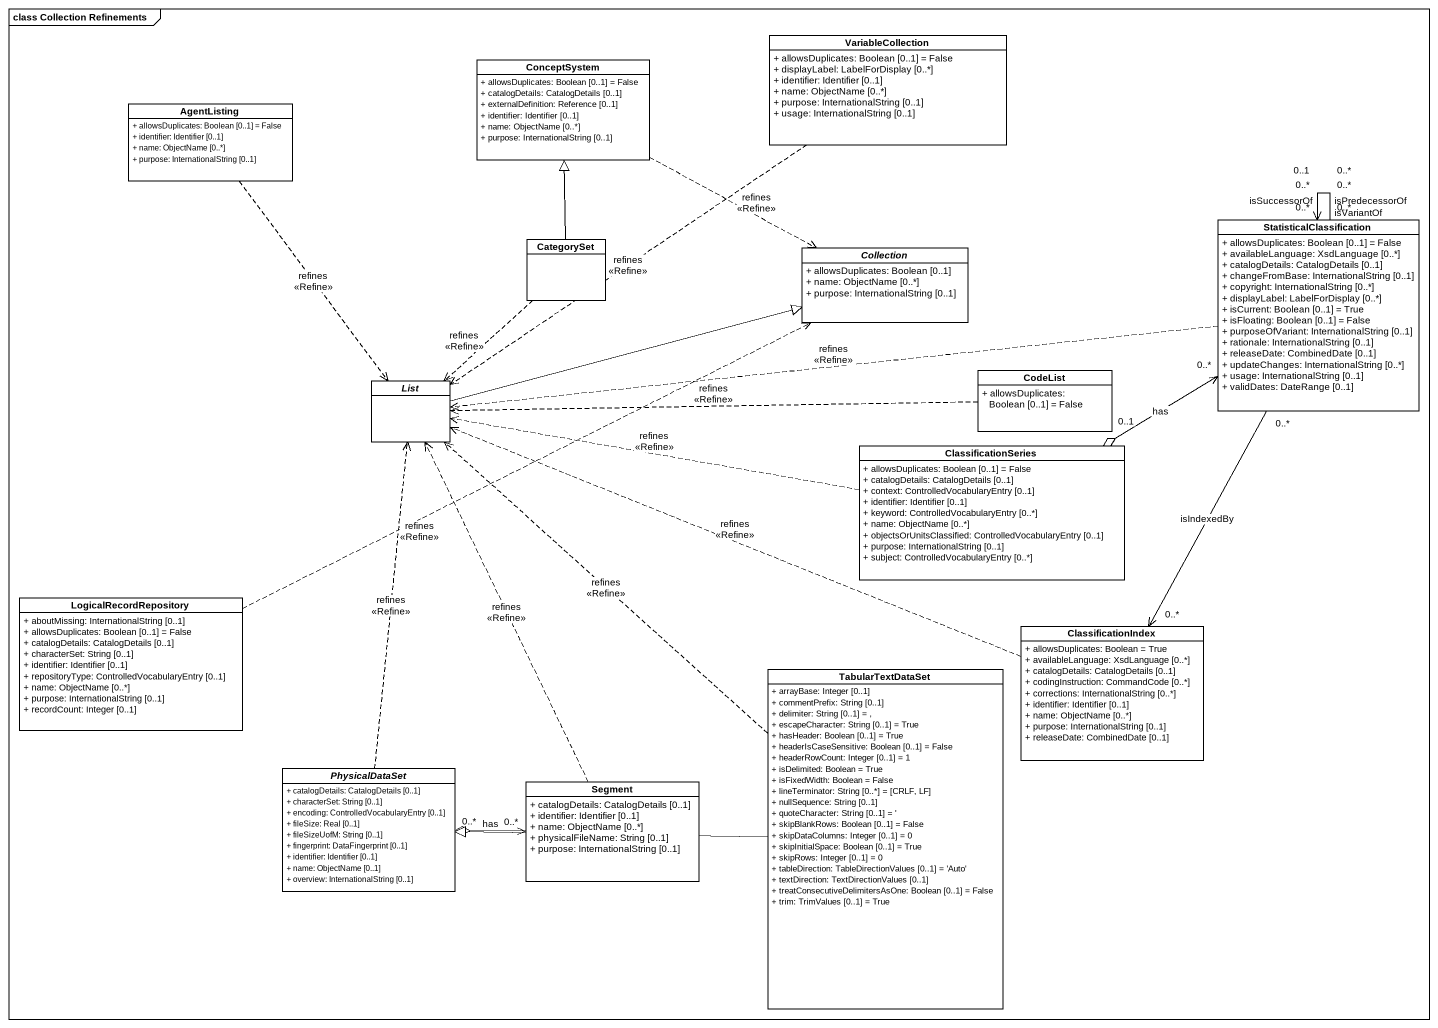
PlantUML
@startuml
mainframe class Collection Refinements
hide circle
hide empty members
skinparam classAttributeIconSize 0
class ConceptSystem {
  + allowsDuplicates: Boolean [0..1] = False
  + catalogDetails: CatalogDetails [0..1]
  + externalDefinition: Reference [0..1]
  + identifier: Identifier [0..1]
  + name: ObjectName [0..*]
  + purpose: InternationalString [0..1]
}
class VariableCollection {
  + allowsDuplicates: Boolean [0..1] = False
  + displayLabel: LabelForDisplay [0..*]
  + identifier: Identifier [0..1]
  + name: ObjectName [0..*]
  + purpose: InternationalString [0..1]
  + usage: InternationalString [0..1]
}
class AgentListing {
  + allowsDuplicates: Boolean [0..1] = False
  + identifier: Identifier [0..1]
  + name: ObjectName [0..*]
  + purpose: InternationalString [0..1]
}
class StatisticalClassification {
  + allowsDuplicates: Boolean [0..1] = False
  + availableLanguage: XsdLanguage [0..*]
  + catalogDetails: CatalogDetails [0..1]
  + changeFromBase: InternationalString [0..1]
  + copyright: InternationalString [0..*]
  + displayLabel: LabelForDisplay [0..*]
  + isCurrent: Boolean [0..1] = True
  + isFloating: Boolean [0..1] = False
  + purposeOfVariant: InternationalString [0..1]
  + rationale: InternationalString [0..1]
  + releaseDate: CombinedDate [0..1]
  + updateChanges: InternationalString [0..*]
  + usage: InternationalString [0..1]
  + validDates: DateRange [0..1]
}
class CategorySet
abstract class Collection {
  + allowsDuplicates: Boolean [0..1]
  + name: ObjectName [0..*]
  + purpose: InternationalString [0..1]
}
class CodeList {
  + allowsDuplicates: Boolean [0..1] = False
}
abstract class List
class ClassificationSeries {
  + allowsDuplicates: Boolean [0..1] = False
  + catalogDetails: CatalogDetails [0..1]
  + context: ControlledVocabularyEntry [0..1]
  + identifier: Identifier [0..1]
  + keyword: ControlledVocabularyEntry [0..*]
  + name: ObjectName [0..*]
  + objectsOrUnitsClassified: ControlledVocabularyEntry [0..1]
  + purpose: InternationalString [0..1]
  + subject: ControlledVocabularyEntry [0..*]
}
class LogicalRecordRepository {
  + aboutMissing: InternationalString [0..1]
  + allowsDuplicates: Boolean [0..1] = False
  + catalogDetails: CatalogDetails [0..1]
  + characterSet: String [0..1]
  + identifier: Identifier [0..1]
  + repositoryType: ControlledVocabularyEntry [0..1]
  + name: ObjectName [0..*]
  + purpose: InternationalString [0..1]
  + recordCount: Integer [0..1]
}
class ClassificationIndex {
  + allowsDuplicates: Boolean = True
  + availableLanguage: XsdLanguage [0..*]
  + catalogDetails: CatalogDetails [0..1]
  + codingInstruction: CommandCode [0..*]
  + corrections: InternationalString [0..*]
  + identifier: Identifier [0..1]
  + name: ObjectName [0..*]
  + purpose: InternationalString [0..1]
  + releaseDate: CombinedDate [0..1]
}
class TabularTextDataSet {
  + arrayBase: Integer [0..1]
  + commentPrefix: String [0..1]
  + delimiter: String [0..1] = ,
  + escapeCharacter: String [0..1] = True
  + hasHeader: Boolean [0..1] = True
  + headerIsCaseSensitive: Boolean [0..1] = False
  + headerRowCount: Integer [0..1] = 1
  + isDelimited: Boolean = True
  + isFixedWidth: Boolean = False
  + lineTerminator: String [0..*] = [CRLF, LF]
  + nullSequence: String [0..1]
  + quoteCharacter: String [0..1] = '
  + skipBlankRows: Boolean [0..1] = False
  + skipDataColumns: Integer [0..1] = 0
  + skipInitialSpace: Boolean [0..1] = True
  + skipRows: Integer [0..1] = 0
  + tableDirection: TableDirectionValues [0..1] = 'Auto'
  + textDirection: TextDirectionValues [0..1]
  + treatConsecutiveDelimitersAsOne: Boolean [0..1] = False
  + trim: TrimValues [0..1] = True
}
abstract class PhysicalDataSet {
  + catalogDetails: CatalogDetails [0..1]
  + characterSet: String [0..1]
  + encoding: ControlledVocabularyEntry [0..1]
  + fileSize: Real [0..1]
  + fileSizeUofM: String [0..1]
  + fingerprint: DataFingerprint [0..1]
  + identifier: Identifier [0..1]
  + name: ObjectName [0..1]
  + overview: InternationalString [0..1]
}
class Segment {
  + catalogDetails: CatalogDetails [0..1]
  + identifier: Identifier [0..1]
  + name: ObjectName [0..*]
  + physicalFileName: String [0..1]
  + purpose: InternationalString [0..1]
}
ConceptSystem .right.> Collection : refines\n<<Refine>>
VariableCollection ..> List : refines\n<<Refine>>
AgentListing ..> List : refines\n<<Refine>>
StatisticalClassification "0..*" --> "0..*" StatisticalClassification : isPredecessorOf
StatisticalClassification "0..*" --> "0..*" StatisticalClassification : isSuccessorOf
StatisticalClassification "0..*" --> "0..1" StatisticalClassification : isVariantOf
StatisticalClassification .left.> List : refines\n<<Refine>>
StatisticalClassification "0..*" <--o "0..1" ClassificationSeries : has
StatisticalClassification "0..*" --> "0..*" ClassificationIndex : isIndexedBy
CategorySet -up-|> ConceptSystem
CategorySet ..> List : refines\n<<Refine>>
CodeList .left.> List : refines\n<<Refine>>
List -right-|> Collection
ClassificationSeries .left.> List : refines\n<<Refine>>
LogicalRecordRepository .right.> Collection : refines\n<<Refine>>
ClassificationIndex .left.> List : refines\n<<Refine>>
TabularTextDataSet .up.> List : refines\n<<Refine>>
TabularTextDataSet -left-|> PhysicalDataSet
PhysicalDataSet .up.> List : refines\n<<Refine>>
Segment .up.> List : refines\n<<Refine>>
Segment "0..*" <-left-o "0..*" PhysicalDataSet : has
@enduml
